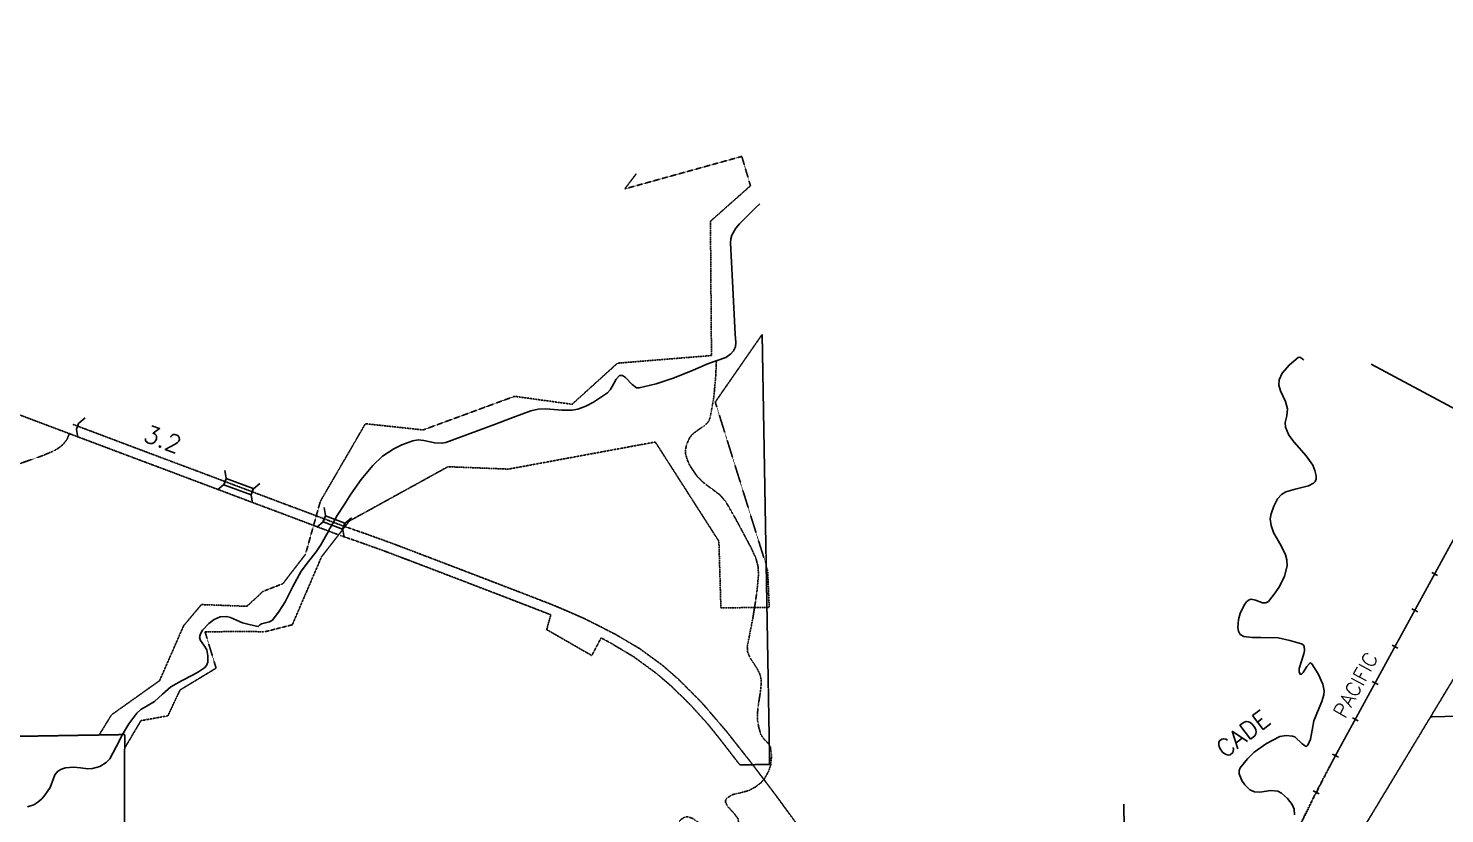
# Model space of a CAD drawing. Header units: feet. Extents: x 2327405 to 2393004, y 6977726 to 7089689.
# Drawn here: x 2357680 to 2375863, y 7024058 to 7034132 of the extents above; entities that cross this region are included whole.
import ezdxf
from ezdxf.enums import TextEntityAlignment as Align

# ---------------------------------------------------------------- set-up
doc = ezdxf.new("R2010")
doc.units = ezdxf.units.FT
doc.header["$MEASUREMENT"] = 0
for name, pattern in [('DASHED2', [0.375, 0.25, -0.125]), ('DASHEDX2', [1.5, 1, -0.5]), ('DIVIDE2', [0.6252, 0.25, -0.125, 0.0001, -0.125, 0.0001, -0.125]), ('DOT25', [0.0625, 0, -0.0625])]:
    doc.linetypes.add(name, pattern=pattern)
doc.layers.add('vicinity map', color=9, linetype='CONTINUOUS')
doc.styles.add('L60', font='simplex', dxfattribs={"height": 6})

msp = doc.modelspace()

# ---------------------------------------------------------------- linework, layer by layer
at = {"layer": 'vicinity map', "linetype": 'DOT25', "flags": 128}
for points in [[(2391479.03696, 7089688.96823), (2391479.03461, 7089688.96353, 0.0404465521), (2390958.67912, 7088394.40654), (2390958.67911, 7088394.40652), (2388812.25948, 7081488.43557), (2388812.25143, 7081488.40967, 0.0878919817), (2388592.07067, 7079750.29772), (2388592.07067, 7079750.29771), (2388725.54833, 7077046.63375), (2388725.54833, 7077046.63375, -0.0697793589), (2388607.68327, 7075740.60388), (2388607.6825, 7075740.60059), (2386530.61266, 7066842.97683), (2386530.61266, 7066842.97683, -0.0317999099), (2386217.06711, 7065803.31811), (2386217.06082, 7065803.30121), (2380497.9474, 7050445.69647), (2380497.94137, 7050445.68027, 0.1518218178), (2380312.00718, 7047077.08927), (2380312.00718, 7047077.08927), (2380874.5685, 7044838.50239), (2380874.57527, 7044838.47544, -0.1076408988), (2380966.27159, 7041951.11425), (2380966.27158, 7041951.11418), (2379638.26569, 7034763.81226), (2379638.26569, 7034763.81225, -0.0795271945), (2379143.91619, 7033372.62886), (2379143.90438, 7033372.60724), (2374587.66383, 7025035.41342), (2374587.55733, 7025035.21854, 0.021949731), (2373615.90056, 7023055.4415), (2373615.90055, 7023055.44147), (2370680.81231, 7016345.68656)], [(2391479.03696, 7089688.96823), (2391479.03461, 7089688.96353, 0.0404465521), (2390958.67912, 7088394.40654), (2390958.67911, 7088394.40652), (2388812.25948, 7081488.43557), (2388812.25143, 7081488.40967, 0.0878919817), (2388592.07067, 7079750.29772), (2388592.07067, 7079750.29771), (2388725.54833, 7077046.63375), (2388725.54833, 7077046.63375, -0.0697793589), (2388607.68327, 7075740.60388), (2388607.6825, 7075740.60059), (2386530.61266, 7066842.97683), (2386530.61266, 7066842.97683, -0.0317999099), (2386217.06711, 7065803.31811), (2386217.06082, 7065803.30121), (2380497.9474, 7050445.69647), (2380497.94137, 7050445.68027, 0.1518218178), (2380312.00718, 7047077.08927), (2380312.00718, 7047077.08927), (2380874.5685, 7044838.50239), (2380874.57527, 7044838.47544, -0.1076408988), (2380966.27159, 7041951.11425), (2380966.27158, 7041951.11418), (2379638.26569, 7034763.81226), (2379638.26569, 7034763.81225, -0.0795271945), (2379143.91619, 7033372.62886), (2379143.90438, 7033372.60724), (2374587.66383, 7025035.41342), (2374587.55733, 7025035.21854, 0.021949731), (2373615.90056, 7023055.4415), (2373615.90055, 7023055.44147), (2370680.81231, 7016345.68656)], [(2391479.04405, 7089688.96925), (2391479.00466, 7089688.89035, 0.0404469577), (2390958.64693, 7088394.32607), (2390958.64692, 7088394.32605), (2388833.0043, 7081555.18098), (2388833.0043, 7081555.18098, 0.0879211325), (2388595.57738, 7079680.05129), (2388595.57931, 7079680.01229), (2388720.97703, 7077145.72272), (2388720.9771, 7077145.72133, -0.0698066172), (2388585.79375, 7075646.83305), (2388585.79375, 7075646.83305), (2386495.32342, 7066691.80623), (2386495.32342, 7066691.80623, -0.0317992139), (2386271.28519, 7065948.93556), (2386271.25157, 7065948.8453), (2380544.0474, 7050569.49054), (2380544.04411, 7050569.48173, 0.1518697139), (2380344.53451, 7046948.76647), (2380344.53451, 7046948.76647), (2380910.71301, 7044697.56672), (2380910.72406, 7044697.52279, -0.1076895503), (2380993.50376, 7042098.4287), (2380993.50376, 7042098.42869), (2379712.7528, 7035166.94489), (2379712.74291, 7035166.8914, -0.0795274115), (2378947.30802, 7033012.84314), (2378947.30799, 7033012.8431), (2374473.38663, 7024826.3034), (2374473.38663, 7024826.3034, 0.0208514735), (2373761.896, 7023384.63566), (2373761.86311, 7023384.56136), (2371930.4507, 7019247.47494)], [(2374473.38663, 7024826.3034), (2374473.38662, 7024826.30338, 0.0208513674), (2373761.86333, 7023384.57024), (2373761.86332, 7023384.57021)]]:
    msp.add_lwpolyline(points, format="xyb", dxfattribs=at)
msp.add_lwpolyline([(2378947.30799, 7033012.8431), (2374473.37624, 7024826.28963)], dxfattribs=at)
at = {"layer": 'vicinity map', "linetype": 'DASHEDX2', "flags": 128}
for points in [[(2361376.66111, 7027878.35394), (2361428.59861, 7028063.55529), (2362007.37901, 7029060.23378), (2362748.5868, 7028980.4525), (2363921.96866, 7029411.8862), (2364660.48865, 7029309.5402), (2365243.37319, 7029836.9786), (2366449.97444, 7029934.8181), (2366436.96994, 7031657.57539), (2366950.77616, 7032112.74873), (2366839.40105, 7032489.57322), (2365337.76842, 7032073.2685), (2365481.5421, 7032262.73495)], [(2367152.55503, 7027244.94823), (2366498.75738, 7029337.99558), (2367100.93943, 7030206.06156)], [(2367161.97041, 7026704.37658), (2366570.99025, 7026697.21445), (2366545.33535, 7027551.71262), (2365729.06202, 7028825.65397), (2363843.31401, 7028477.88036), (2363067.82457, 7028508.66946), (2361800.75564, 7027811.54496), (2361745.40608, 7027740.37434)], [(2358594.74583, 7025077.81712), (2358595.80808, 7025077.83322), (2358747.77395, 7025325.57846), (2359364.84356, 7025763.75583), (2359673.73245, 7026468.26778), (2359902.30894, 7026740.20331), (2360484.74283, 7026717.92829), (2360550.92411, 7026777.28543), (2360692.63767, 7026909.05249), (2360947.59333, 7027008.00251), (2361238.1182, 7027384.2154), (2361342.2668, 7027755.66427)], [(2361342.2668, 7027755.66427), (2361376.66111, 7027878.35394)], [(2361663.46812, 7027635.00254), (2361745.40608, 7027740.37434)], [(2358916.96111, 7024898.66736), (2358933.97317, 7024927.34806), (2359125.62849, 7025250.48073), (2359471.45465, 7025312.89586), (2359627.95921, 7025644.30119), (2360091.05113, 7025924.71861), (2359948.75816, 7026390.85242), (2360569.15937, 7026395.1497), (2360704.3385, 7026388.55089), (2361068.77009, 7026480.32269), (2361444.56452, 7027353.49068), (2361663.46812, 7027635.00254)], [(2367161.97041, 7026704.37658), (2367191.2949, 7026704.73066), (2367170.82248, 7027186.4602), (2367152.55503, 7027244.94823)]]:
    msp.add_lwpolyline(points, dxfattribs=at)
at = {"layer": 'vicinity map', "linetype": 'Continuous', "flags": 128}
for points in [[(2361596.83618, 7027795.65953), (2361644.86268, 7027881.95914), (2361733.39945, 7028018.97306), (2361821.95232, 7028155.98698), (2361954.45973, 7028342.97484), (2362103.06181, 7028522.33384), (2362228.72899, 7028641.90113), (2362371.05415, 7028737.84146), (2362473.31968, 7028789.16736), (2362616.6588, 7028842.4729), (2362685.46351, 7028852.09751), (2362755.97426, 7028845.11243), (2362898.15456, 7028814.64522), (2362990.61844, 7028808.88333), (2363041.54197, 7028819.89208), (2363354.34187, 7028933.37559), (2363666.49798, 7029049.30549), (2363899.1947, 7029138.29292), (2364131.87533, 7029226.92626), (2364226.91436, 7029248.97596), (2364325.41373, 7029251.82472), (2364527.32136, 7029234.60342), (2364661.14853, 7029233.95963), (2364735.82779, 7029246.93194), (2364838.47959, 7029284.11062), (2364935.40169, 7029335.61356), (2365113.65015, 7029457.94914), (2365148.01227, 7029493.84026), (2365175.34102, 7029539.56521), (2365225.66905, 7029633.68684), (2365269.47874, 7029676.83665), (2365307.99328, 7029678.63925), (2365347.5057, 7029651.10127), (2365430.29667, 7029562.01728), (2365488.89736, 7029520.84711), (2365523.8067, 7029518.59386), (2365741.84118, 7029572.63976), (2365958.20182, 7029644.10009), (2366184.95962, 7029736.35473), (2366410.5264, 7029831.05577), (2366632.95473, 7029909.22757), (2366700.03731, 7029956.67466), (2366734.72132, 7029995.86518), (2366759.78072, 7030048.44646), (2366764.19066, 7030101.60715), (2366752.45765, 7030208.42747), (2366737.05505, 7030547.22026), (2366721.15352, 7030886.01304), (2366705.84749, 7031133.30764), (2366693.95353, 7031380.45738), (2366698.20252, 7031431.15558), (2366712.09222, 7031479.08551), (2366762.93528, 7031568.1856), (2366809.19136, 7031623.76049), (2367018.08407, 7031834.58456), (2367071.7276, 7031882.61105)], [(2373352.02845, 7026801.37915), (2373377.5546, 7026808.60566), (2373432.63056, 7026796.67951), (2373523.85514, 7026763.7981), (2373565.60471, 7026761.41609), (2373600.03121, 7026781.22862), (2373687.34479, 7026890.17344), (2373743.19329, 7026973.83353), (2373806.8638, 7027102.88059), (2373840.56604, 7027236.67557), (2373837.70119, 7027312.01472), (2373818.80605, 7027377.93848), (2373762.31376, 7027493.30507), (2373665.8906, 7027666.35495), (2373633.45984, 7027752.87989), (2373624.47901, 7027839.38874), (2373634.60256, 7027904.25026), (2373668.11166, 7028001.49425), (2373718.32703, 7028098.65777), (2373766.96512, 7028152.84852), (2373823.79539, 7028185.45632), (2373941.28648, 7028221.1382), (2374114.2237, 7028262.66245), (2374177.20214, 7028296.6222), (2374198.36663, 7028320.66763), (2374210.95266, 7028350.82904), (2374213.15763, 7028392.56252), (2374196.90201, 7028461.81788), (2374168.43054, 7028526.6794), (2374083.25756, 7028648.53214), (2373928.92577, 7028822.32238), (2373863.29171, 7028914.85063), (2373819.83611, 7029017.10006), (2373816.24699, 7029074.28442), (2373834.85243, 7029162.04865), (2373846.77858, 7029249.1691), (2373821.17196, 7029343.61262), (2373752.96276, 7029483.58795), (2373732.79613, 7029553.21349), (2373738.71897, 7029622.85512), (2373778.53718, 7029707.33604), (2373868.50639, 7029817.0695), (2373979.8654, 7029907.94), (2374001.73806, 7029913.70189), (2374041.00905, 7029889.44722), (2374053.72384, 7029875.34829)], [(2377741.81727, 7028316.11284), (2377726.6561, 7028324.20846), (2374919.69751, 7029824.11896)], [(2358314.39279, 7028885.46176), (2358297.39682, 7028985.8925), (2358296.76913, 7028989.64256), (2358323.59894, 7029061.0707), (2358326.65693, 7029069.2146), (2358408.46613, 7029136.07186)], [(2360109.28639, 7028211.59406), (2360191.11169, 7028278.43522), (2360194.18577, 7028286.56303), (2360220.99949, 7028357.97508), (2360220.37179, 7028361.74123), (2360203.39192, 7028462.17196)], [(2360556.9918, 7028043.19554), (2360540.02802, 7028143.62627), (2360539.38423, 7028147.39242), (2360566.21405, 7028218.80447), (2360569.27203, 7028226.93228), (2360651.11343, 7028293.77344)], [(2361381.95626, 7027733.56629), (2361463.79765, 7027800.43964), (2361466.85564, 7027808.56745), (2361493.68545, 7027879.9795), (2361493.04166, 7027883.74565), (2361476.07788, 7027984.17639)], [(2361534.42106, 7027683.47968), (2361539.79668, 7027693.15258), (2361596.83618, 7027795.65953)], [(2361733.30288, 7027601.39687), (2361716.3391, 7027701.8276), (2361715.69532, 7027705.59376), (2361742.52513, 7027777.0058), (2361745.58312, 7027785.13361), (2361827.42451, 7027852.00696)], [(2358889.5197, 7025071.95866), (2358971.68298, 7025211.25803), (2359071.96887, 7025348.91573), (2359123.72932, 7025392.7898), (2359182.87723, 7025426.86221), (2359300.14299, 7025495.48988), (2359401.47503, 7025592.62121), (2359508.1344, 7025683.39515), (2359647.0153, 7025760.24719), (2359787.65052, 7025834.33095), (2359864.53475, 7025878.49472), (2359939.8739, 7025927.76051), (2359967.74987, 7025959.94985), (2359983.28122, 7025999.46226), (2359986.21045, 7026080.45063), (2359970.01922, 7026159.89392), (2359933.75793, 7026220.97319), (2359889.24007, 7026279.71873), (2359879.64765, 7026318.58736), (2359892.21759, 7026365.06876), (2359917.38965, 7026410.14993), (2359996.75246, 7026495.32292), (2360064.18913, 7026547.75935), (2360144.06697, 7026583.32857), (2360224.73345, 7026586.40265), (2360275.75355, 7026574.99153), (2360350.98004, 7026538.29569), (2360428.45977, 7026504.49688), (2360530.25855, 7026481.06304), (2360632.05734, 7026457.6453), (2360647.76573, 7026474.06186), (2360674.88525, 7026492.52245), (2360707.54134, 7026502.74256), (2360776.10463, 7026518.66019), (2360813.41207, 7026542.07793), (2360901.07973, 7026653.56571), (2360975.37272, 7026773.95383), (2361076.64038, 7026972.4011), (2361181.89952, 7027167.56506), (2361276.63274, 7027293.92431), (2361376.91863, 7027416.67835), (2361434.74677, 7027504.36211), (2361534.42106, 7027683.47968)], [(2375697.13441, 7027151.67962), (2375770.79971, 7027111.42686)], [(2373932.94944, 7024041.417), (2373930.03631, 7024114.14881), (2373905.63679, 7024174.02098), (2373845.87728, 7024252.98142), (2373767.81814, 7024322.65525), (2373722.14146, 7024346.9421), (2373632.84824, 7024353.57311), (2373490.89326, 7024333.664), (2373423.1508, 7024336.80246), (2373361.78182, 7024364.96813), (2373298.64243, 7024426.93261), (2373259.06564, 7024482.86158), (2373224.83228, 7024569.7567), (2373223.81832, 7024609.9129), (2373236.53311, 7024645.04757), (2373329.72124, 7024762.58693), (2373418.6121, 7024845.52276), (2373574.71429, 7024956.59208), (2373748.35968, 7025045.49903), (2373828.88131, 7025059.40482), (2373908.93619, 7025052.32317), (2373936.94092, 7025042.28009), (2374033.18704, 7024954.17788), (2374074.69519, 7024924.38664), (2374092.43152, 7024924.12913), (2374107.62488, 7024937.84179), (2374139.37967, 7025011.28176), (2374159.53019, 7025130.7364), (2374181.01658, 7025248.09872), (2374251.55951, 7025415.11311), (2374287.30577, 7025498.61225), (2374311.75357, 7025582.12749), (2374315.58411, 7025631.86001), (2374299.02269, 7025719.01265), (2374236.81679, 7025849.83012), (2374158.14605, 7025980.48664), (2374142.53422, 7025991.4793), (2374126.43955, 7025983.70558), (2374094.86181, 7025944.59553), (2374046.25591, 7025869.75532), (2374024.65687, 7025846.32148), (2374006.85616, 7025845.29142), (2373992.74114, 7025877.83484), (2373996.1693, 7025919.56832), (2374053.12834, 7026107.53796), (2374061.88384, 7026151.8144), (2374057.90845, 7026205.97296), (2374045.27414, 7026225.23828), (2374023.75556, 7026237.8565), (2373875.28224, 7026281.10287), (2373723.12324, 7026311.47351), (2373501.49964, 7026318.90925), (2373390.5269, 7026318.94144), (2373282.25806, 7026330.49741), (2373236.66186, 7026356.34545), (2373214.41903, 7026399.12508), (2373206.85454, 7026447.89193), (2373216.22163, 7026548.29048), (2373238.51275, 7026627.12217), (2373289.32362, 7026732.97681), (2373319.82302, 7026773.4388), (2373352.02845, 7026801.37915)], [(2375442.56503, 7026685.86771), (2375516.23033, 7026645.61494)], [(2375187.99565, 7026220.05579), (2375261.67704, 7026179.80303)], [(2374933.44236, 7025754.25997), (2375007.10766, 7025714.00721)], [(2375682.47217, 7025301.09847), (2375703.70104, 7025301.64569), (2377807.69276, 7025356.33537), (2380153.37812, 7025417.30198)], [(2374678.88907, 7025288.44806), (2374752.55437, 7025248.19529)], [(2357669.25407, 7024143.29625), (2357749.53428, 7024172.20228), (2357802.019, 7024204.93884), (2357851.832, 7024249.02214), (2357891.26394, 7024295.82543), (2357958.50747, 7024394.90422), (2357991.26012, 7024474.23484), (2358020.72946, 7024556.30156), (2358059.93607, 7024602.91172), (2358107.41534, 7024630.25656), (2358156.82598, 7024643.77609), (2358258.14192, 7024652.37064), (2358351.12082, 7024645.69135), (2358444.34115, 7024632.41325), (2358506.09639, 7024635.43905), (2358598.30275, 7024663.60472), (2358680.5787, 7024714.47997), (2358725.06437, 7024762.52256), (2358809.69014, 7024913.68369), (2358885.44775, 7025065.07015), (2358889.5197, 7025071.95866)], [(2374424.35188, 7024822.37863), (2374498.2586, 7024782.54432)], [(2374176.49397, 7024351.93145), (2374251.2859, 7024313.80318)], [(2371786.46779, 7021076.48924), (2371742.49716, 7024177.49743)]]:
    msp.add_lwpolyline(points, dxfattribs=at)
at = {"layer": 'vicinity map', "linetype": 'DASHED2', "flags": 128}
for points in [[(2367152.55503, 7027244.94823), (2367100.93943, 7030206.06156)], [(2356774.06857, 7025036.90447), (2356773.9881, 7025036.90447), (2356652.63429, 7029516.75907), (2358207.63685, 7028932.82837)], [(2361376.66111, 7027878.35394), (2360554.33618, 7028187.21064), (2358253.81245, 7029051.092)], [(2361342.2668, 7027755.66427), (2360525.80033, 7028062.36429), (2360509.70566, 7028068.3515), (2360493.61099, 7028074.4031), (2358207.63685, 7028932.82837)], [(2375682.47217, 7025301.09847), (2376193.86418, 7026147.53321), (2376326.43597, 7026357.45598), (2376488.1713, 7026590.97354), (2377741.81727, 7028316.11284)], [(2361534.42106, 7027683.47968), (2361342.2668, 7027755.66427)], [(2361596.83618, 7027795.65953), (2361376.66111, 7027878.35394)], [(2361745.40608, 7027740.37434), (2361727.42833, 7027746.60297), (2361596.83618, 7027795.65953)], [(2366978.95793, 7024685.62223), (2366958.69474, 7024712.32328), (2366641.93556, 7025114.03013), (2366339.24311, 7025466.64824), (2366009.33459, 7025797.3615), (2365824.10104, 7025958.83931), (2365528.31321, 7026174.84587), (2365212.21391, 7026361.28652), (2364825.34634, 7026557.30349), (2364429.14387, 7026729.45207), (2363948.94332, 7026914.78219), (2363468.45307, 7027099.29147), (2363034.39594, 7027265.29189), (2362600.19395, 7027430.90604), (2362301.155, 7027543.76186), (2362000.4583, 7027652.07898), (2361863.94331, 7027699.33293), (2361745.40608, 7027740.37434)], [(2361663.46812, 7027635.00254), (2361534.42106, 7027683.47968)], [(2366978.95793, 7024685.62223), (2366829.82472, 7024682.33891), (2366815.62923, 7024682.03311), (2366801.27278, 7024700.59027), (2366679.33957, 7024858.18927), (2366544.94908, 7025031.89903), (2366401.59386, 7025208.9082), (2366172.19654, 7025462.12563), (2365925.17556, 7025701.38899), (2365742.98391, 7025857.36242), (2365454.47087, 7026068.65324), (2365148.04446, 7026251.16679), (2365090.47383, 7026281.76276), (2365048.99787, 7026303.81245), (2365033.35385, 7026312.1173), (2365024.92024, 7026296.26405), (2364913.23933, 7026086.50223), (2364334.81302, 7026418.35821), (2364383.19359, 7026592.55082), (2364387.84495, 7026609.28927), (2364371.57324, 7026615.58229), (2363901.27091, 7026797.0014), (2363423.00173, 7026980.73814), (2362989.42743, 7027146.77075), (2362555.56344, 7027312.04691), (2362257.45797, 7027424.54864), (2361957.71086, 7027532.52778), (2361821.79138, 7027579.5725), (2361685.88799, 7027626.63331)], [(2367161.97041, 7026704.37658), (2367152.55503, 7027244.94823)], [(2366978.95793, 7024685.62223), (2367197.07288, 7024690.43453), (2367161.97041, 7026704.37658)], [(2372864.45654, 7020636.7024), (2373085.95138, 7021003.33896), (2375682.47217, 7025301.09847)], [(2356774.06857, 7025036.90447), (2358889.5197, 7025071.95866)], [(2358916.96111, 7024898.66736), (2358917.23472, 7025072.42541), (2358889.5197, 7025071.95866)], [(2359586.72467, 7020746.66118), (2358910.57152, 7020722.68012), (2358916.96111, 7024898.66736)], [(2370407.23512, 7019719.67644), (2370240.9289, 7019789.88138), (2370207.66122, 7019803.44919), (2370002.03573, 7019897.6191), (2369853.91649, 7019979.55706), (2369640.91964, 7020121.54423), (2369438.06243, 7020287.59293), (2369304.71809, 7020424.18839), (2369218.12877, 7020534.67829), (2369107.2526, 7020712.05764), (2369015.97973, 7020901.73332), (2368905.76344, 7021183.14861), (2368813.54098, 7021469.34402), (2368742.59568, 7021762.2348), (2368668.5763, 7022054.32086), (2368584.9484, 7022292.20007), (2368481.23435, 7022522.67573), (2368341.32339, 7022783.98878), (2368183.62782, 7023033.52053), (2367960.66837, 7023349.21747), (2367735.45566, 7023663.14399), (2367502.06687, 7023984.50625), (2367267.74458, 7024305.17644), (2366978.95793, 7024685.62223)]]:
    msp.add_lwpolyline(points, dxfattribs=at)
at = {"layer": 'vicinity map', "linetype": 'DIVIDE2', "flags": 128}
for points in [[(2366954.07557, 7027478.53016), (2366881.50471, 7027613.93462), (2366762.11445, 7027836.55608), (2366636.89793, 7028055.26654), (2366558.56517, 7028147.37633), (2366409.6412, 7028257.99499), (2366334.20548, 7028315.82314), (2366266.20551, 7028384.4669), (2366173.8382, 7028521.72224), (2366140.74756, 7028593.84245), (2366118.39206, 7028667.23414), (2366114.89952, 7028718.93022), (2366132.94164, 7028799.5967), (2366168.33382, 7028877.30177), (2366196.03275, 7028915.46223), (2366261.21616, 7028968.9931), (2366366.99032, 7029039.84183), (2366408.32143, 7029081.55921), (2366432.60829, 7029133.99564), (2366480.23242, 7029398.92999), (2366504.24566, 7029666.02103), (2366508.57513, 7029759.33792), (2366512.90459, 7029852.65481)], [(2357534.23589, 7028535.4188), (2357853.57022, 7028647.05143), (2358005.68094, 7028710.57709), (2358073.23027, 7028751.0069), (2358132.58741, 7028799.78984), (2358179.101, 7028863.33159), (2358207.63685, 7028932.82837)], [(2363045.46907, 7018922.427), (2363039.62671, 7019110.33226), (2363033.80044, 7019298.25362), (2363044.59996, 7019420.86281), (2363075.37297, 7019523.08005), (2363115.59354, 7019609.2992), (2363208.18618, 7019754.60187), (2363534.90796, 7020174.20599), (2363752.55617, 7020453.33584), (2363861.00205, 7020592.6352), (2363956.12155, 7020742.9916), (2364033.97146, 7020914.43201), (2364118.82256, 7021181.70009), (2364190.94277, 7021452.25148), (2364222.16643, 7021624.04598), (2364245.29447, 7021887.09725), (2364267.63387, 7022017.81815), (2364310.36521, 7022146.04438), (2364383.40282, 7022266.07842), (2364456.00588, 7022342.81781), (2364518.29225, 7022391.34323), (2364620.91186, 7022447.3044), (2364730.43608, 7022480.15362), (2364952.96098, 7022520.51905), (2365175.48587, 7022560.88448), (2365251.90336, 7022708.42431), (2365328.33694, 7022855.98024), (2365350.37055, 7022929.40412), (2365352.76865, 7023048.55295), (2365359.99516, 7023167.25114), (2365373.57906, 7023218.67361), (2365385.66616, 7023270.46625), (2365403.51514, 7023381.32633), (2365421.38023, 7023492.20251), (2365487.09476, 7023572.41834), (2365552.80929, 7023652.65027), (2365620.58395, 7023727.63533), (2365690.91765, 7023800.41542), (2365709.32995, 7023820.29234), (2365728.61137, 7023839.83127), (2365749.47006, 7023851.516), (2365790.97821, 7023846.0599), (2365860.02434, 7023807.15909), (2365895.19119, 7023788.7146), (2365929.2958, 7023780.05567), (2365966.23306, 7023780.63507), (2366002.97719, 7023791.35412), (2366021.0515, 7023807.20737), (2366032.2373, 7023847.66937), (2366031.04629, 7023921.07716), (2366037.0657, 7023955.11738), (2366056.55634, 7023982.22081), (2366101.13858, 7024010.74056), (2366145.73691, 7024019.59263), (2366211.93428, 7023994.80684), (2366310.38537, 7023926.0826), (2366409.54463, 7023867.99694), (2366578.81226, 7023804.35862), (2366667.81578, 7023798.3553), (2366710.51494, 7023811.89092), (2366750.94475, 7023840.31411), (2366785.87018, 7023896.33965), (2366796.60533, 7023953.8459), (2366790.50545, 7023992.26388), (2366741.62594, 7024060.02244), (2366649.59662, 7024160.51755), (2366629.67142, 7024209.10736), (2366633.19615, 7024232.75043), (2366648.35733, 7024255.89456), (2366713.63731, 7024300.09052), (2366824.85147, 7024325.87418), (2366932.2512, 7024355.48837), (2367013.7546, 7024399.45901), (2367090.68712, 7024458.70349), (2367132.1148, 7024507.80832), (2367185.61348, 7024606.51693), (2367210.14176, 7024686.45915), (2367222.3737, 7024806.41272), (2367205.81229, 7024914.5528), (2367182.15313, 7024954.00083), (2367126.59433, 7025009.25383), (2367083.31576, 7025072.52198), (2367055.56855, 7025172.51816), (2367040.21424, 7025274.05942), (2367043.9643, 7025402.1408), (2367074.1418, 7025595.22855), (2367085.89091, 7025691.21715), (2367086.55079, 7025786.24008), (2367074.89825, 7025840.17332), (2367028.32028, 7025930.46441), (2366942.43912, 7026062.47289), (2366914.46659, 7026129.92565), (2366910.07274, 7026200.16278), (2366945.41664, 7026385.29976), (2366982.09639, 7026571.45071), (2367009.87579, 7026745.56284), (2367035.35365, 7026919.81982), (2367054.20051, 7027129.96791), (2367046.84524, 7027234.92125), (2367019.53259, 7027337.36382), (2366954.07557, 7027478.53016)]]:
    msp.add_lwpolyline(points, dxfattribs=at)
at = {"layer": 'vicinity map', "linetype": 'Continuous', "flags": 128}
for points in [[(2360191.72328, 7028278.08114), (2360221.61108, 7028357.63709), (2360568.67653, 7028227.28636), (2360538.80482, 7028147.73041), (2360191.72328, 7028278.08114)], [(2361464.23221, 7027800.14994), (2361494.10391, 7027879.70589), (2361745.16466, 7027785.40722), (2361715.29295, 7027705.85127), (2361464.23221, 7027800.14994)]]:
    msp.add_lwpolyline(points, close=True, dxfattribs=at)

# ---------------------------------------------------------------- texts
at = {"layer": 'vicinity map', "linetype": 'Continuous', "style": 'L60'}
for s, height, rotation, p in [('3.2', 224.231311, 339.417846701, (2359366.85352, 7028757.76317)), ('PACIFIC', 182.706974, 61.343681336, (2374798.95508, 7025665.32811)), ('CADE', 225.196608, 37.51847077, (2373343.29468, 7024992.33508))]:
    msp.add_text(s, height=height, rotation=rotation, dxfattribs=at).set_placement(p, align=Align.CENTER)

doc.saveas('drawing.dxf')
